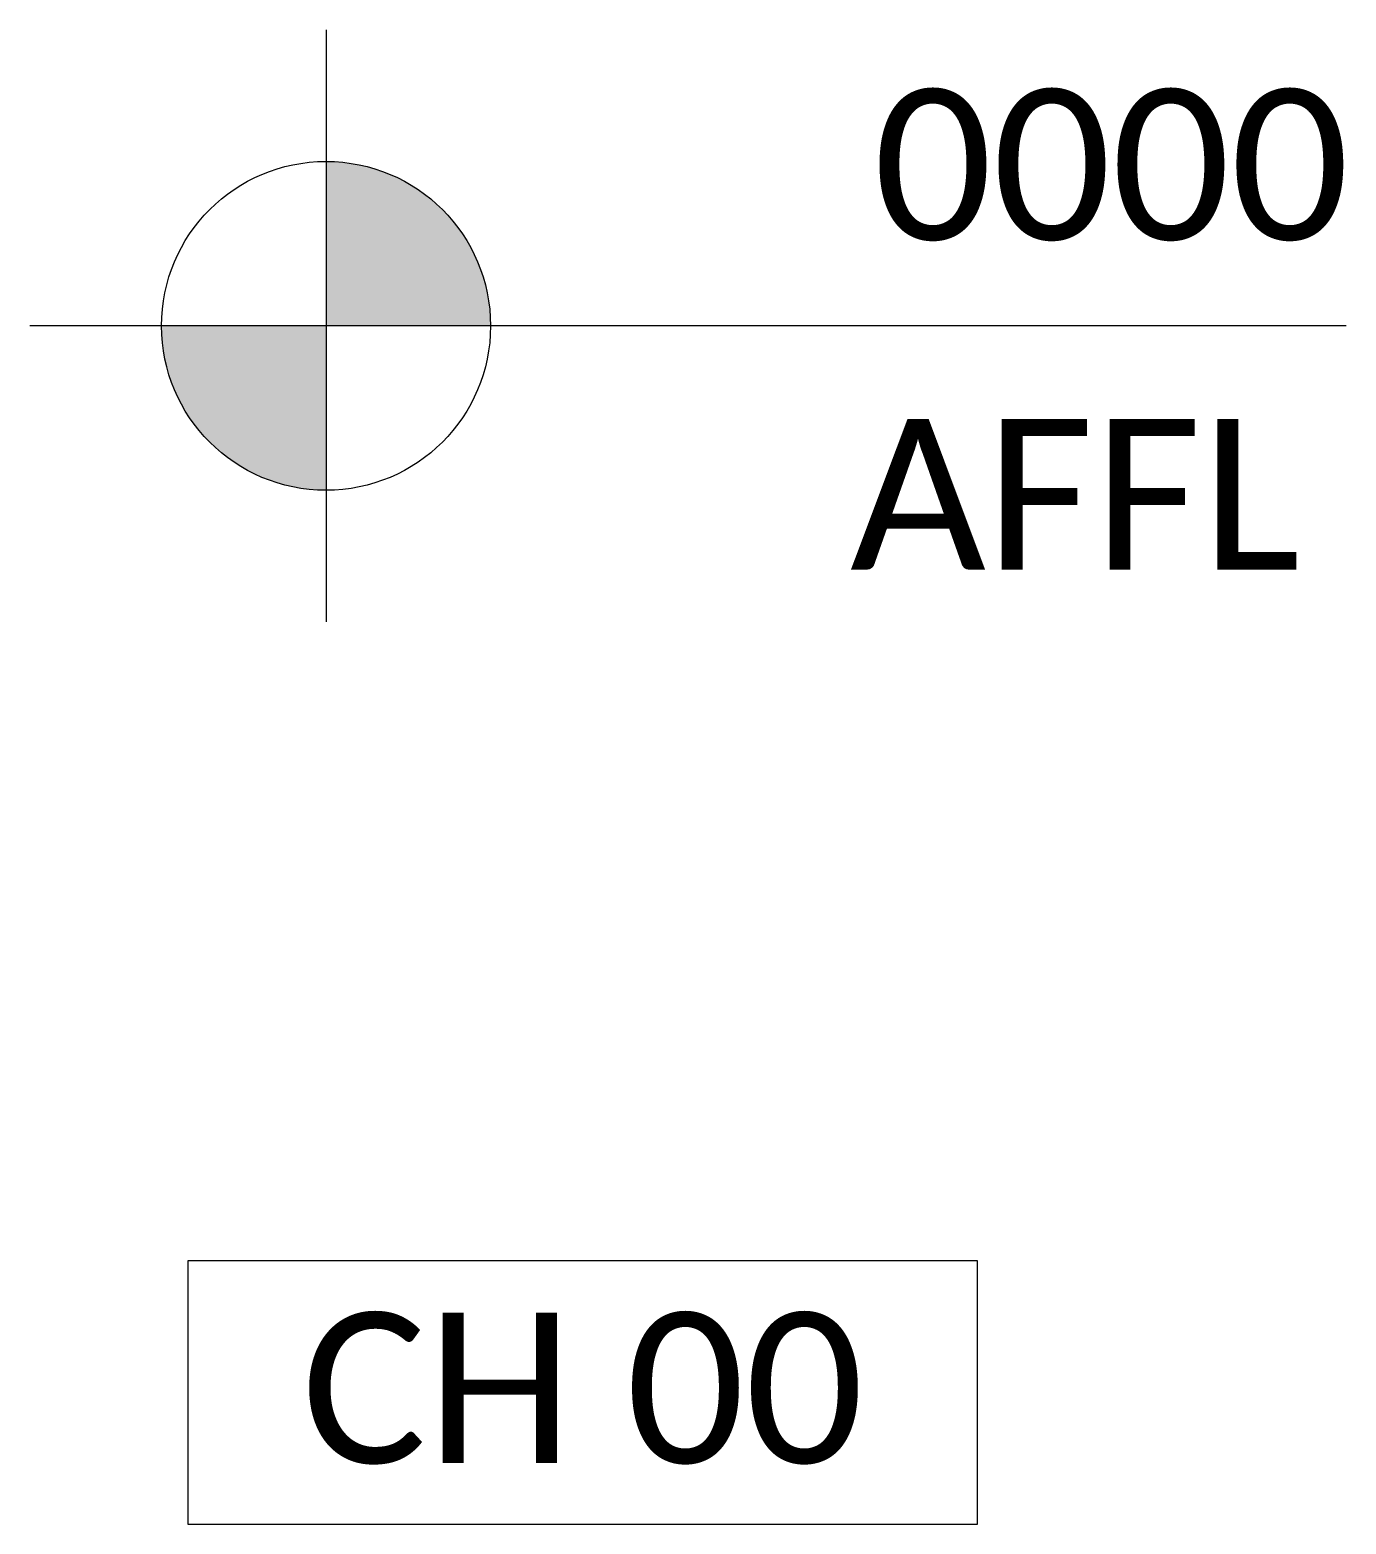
# Model space of a CAD drawing. Header units: millimetres. Extents: x -18512 to 101824, y -95768 to 52898.
# Drawn here: x -16903.8 to -16729, y -2705.4 to -2506.8 of the extents above; entities that cross this region are included whole.
import ezdxf
from ezdxf.enums import TextEntityAlignment as Align

# ---------------------------------------------------------------- set-up
doc = ezdxf.new("R2010")
doc.units = ezdxf.units.MM
doc.header["$LTSCALE"] = 25
doc.layers.get('0').update_dxf_attribs({"color": 254, "lineweight": 0})
doc.layers.add('_FW_NOTES', color=252, linetype='Continuous', lineweight=0)
doc.styles.add('FW_Calibri', font='calibri.ttf')
doc.styles.get("Standard").update_dxf_attribs({"font": 'arial.ttf'})

# ---------------------------------------------------------------- blocks, each defined once
blk = doc.blocks.new('FFE ref 1')
at = {"layer": '_FW_NOTES'}
blk.add_lwpolyline([(-5.243, 0), (5.243, 0), (5.243, 3.496), (-5.243, 3.496)], close=True, dxfattribs=at)
blk.add_attdef('FFE', text='', height=2).set_placement((0, 0.811), align=Align.CENTER)
blk = doc.blocks.new('level 2')
at = {"layer": '_FW_NOTES'}
h = blk.add_hatch(color=256, dxfattribs=at)
h.dxf.hatch_style = 1
h.paths.add_polyline_path([(2.185, 0, 0.414214), (0, 2.185), (0, 0)])
h.paths.add_polyline_path([(0, 0), (-2.185, 0, 0.414214), (0, -2.185)])
for p, q in [((0, 3.933), (0, -3.933)), ((13.548, 0), (-3.933, 0))]:
    blk.add_line(p, q, dxfattribs=at)
blk.add_circle((0, 0), 2.185, dxfattribs=at)
at = {"style": 'FW_Calibri'}
blk.add_attdef('LEVEL', text='', height=2, dxfattribs=at).set_placement((10.431, 2.145), align=Align.MIDDLE_CENTER)
at = {"layer": '_FW_NOTES', "linetype": 'Continuous', "lineweight": 0, "style": 'FW_Calibri'}
blk.add_text('AFFL', height=2, dxfattribs=at).set_placement((6.96, -3.838), align=Align.BOTTOM_LEFT)

msp = doc.modelspace()

# ---------------------------------------------------------------- block references
at = {"lineweight": 0}
ref = msp.add_blockref('level 2', (-16864.48, -2546.13), dxfattribs=dict(at, xscale=10, yscale=10, zscale=10))
ref.add_attrib('LEVEL', '0000', dxfattribs={"height": 20, "style": 'FW_Calibri'}).set_placement((-16760.17, -2524.68), align=Align.MIDDLE_CENTER)
ref.add_attrib('LEVEL', '0000', dxfattribs={"height": 20, "style": 'FW_Calibri'}).set_placement((-16760.17, -2524.68), align=Align.MIDDLE_CENTER)
ref.add_attrib('LEVEL', '0000', dxfattribs={"height": 20, "style": 'FW_Calibri'}).set_placement((-16760.17, -2524.68), align=Align.MIDDLE_CENTER)
ref.add_attrib('LEVEL', '0000', dxfattribs={"height": 20, "style": 'FW_Calibri'}).set_placement((-16760.17, -2524.68), align=Align.MIDDLE_CENTER)
ref.add_attrib('LEVEL', '0000', dxfattribs={"height": 20, "style": 'FW_Calibri'}).set_placement((-16760.17, -2524.68), align=Align.MIDDLE_CENTER)
ref.add_attrib('LEVEL', '0000', dxfattribs={"height": 20, "style": 'FW_Calibri'}).set_placement((-16760.17, -2524.68), align=Align.MIDDLE_CENTER)
ref.add_attrib('LEVEL', '0000', dxfattribs={"height": 20, "style": 'FW_Calibri'}).set_placement((-16760.17, -2524.68), align=Align.MIDDLE_CENTER)
ref.add_attrib('LEVEL', '0000', dxfattribs={"height": 20, "style": 'FW_Calibri'}).set_placement((-16760.17, -2524.68), align=Align.MIDDLE_CENTER)
ref.add_attrib('LEVEL', '0000', dxfattribs={"height": 20, "style": 'FW_Calibri'}).set_placement((-16760.17, -2524.68), align=Align.MIDDLE_CENTER)
ref.add_attrib('LEVEL', '0000', dxfattribs={"height": 20, "style": 'FW_Calibri'}).set_placement((-16760.17, -2524.68), align=Align.MIDDLE_CENTER)
ref.add_attrib('LEVEL', '0000', dxfattribs={"height": 20, "style": 'FW_Calibri'}).set_placement((-16760.17, -2524.68), align=Align.MIDDLE_CENTER)
ref.add_attrib('LEVEL', '0000', dxfattribs={"height": 20, "style": 'FW_Calibri'}).set_placement((-16760.17, -2524.68), align=Align.MIDDLE_CENTER)
ref.add_attrib('LEVEL', '0000', dxfattribs={"height": 20, "style": 'FW_Calibri'}).set_placement((-16760.17, -2524.68), align=Align.MIDDLE_CENTER)
ref.add_attrib('LEVEL', '0000', dxfattribs={"height": 20, "style": 'FW_Calibri'}).set_placement((-16760.17, -2524.68), align=Align.MIDDLE_CENTER)
ref.add_attrib('LEVEL', '0000', dxfattribs={"height": 20, "style": 'FW_Calibri'}).set_placement((-16760.17, -2524.68), align=Align.MIDDLE_CENTER)
ref.add_attrib('LEVEL', '0000', dxfattribs={"height": 20, "style": 'FW_Calibri'}).set_placement((-16760.17, -2524.68), align=Align.MIDDLE_CENTER)
ref.add_attrib('LEVEL', '0000', dxfattribs={"height": 20, "style": 'FW_Calibri'}).set_placement((-16760.17, -2524.68), align=Align.MIDDLE_CENTER)
ref.add_attrib('LEVEL', '0000', dxfattribs={"height": 20, "style": 'FW_Calibri'}).set_placement((-16760.17, -2524.68), align=Align.MIDDLE_CENTER)
ref.add_attrib('LEVEL', '0000', dxfattribs={"height": 20, "style": 'FW_Calibri'}).set_placement((-16760.17, -2524.68), align=Align.MIDDLE_CENTER)
ref.add_attrib('LEVEL', '0000', dxfattribs={"height": 20, "style": 'FW_Calibri'}).set_placement((-16760.17, -2524.68), align=Align.MIDDLE_CENTER)
ref.add_attrib('LEVEL', '0000', dxfattribs={"height": 20, "style": 'FW_Calibri'}).set_placement((-16760.17, -2524.68), align=Align.MIDDLE_CENTER)
ref.add_attrib('LEVEL', '0000', dxfattribs={"height": 20, "style": 'FW_Calibri'}).set_placement((-16760.17, -2524.68), align=Align.MIDDLE_CENTER)
ref.add_attrib('LEVEL', '0000', dxfattribs={"height": 20, "style": 'FW_Calibri'}).set_placement((-16760.17, -2524.68), align=Align.MIDDLE_CENTER)
ref.add_attrib('LEVEL', '0000', dxfattribs={"height": 20, "style": 'FW_Calibri'}).set_placement((-16760.17, -2524.68), align=Align.MIDDLE_CENTER)
ref.add_attrib('LEVEL', '0000', dxfattribs={"height": 20, "style": 'FW_Calibri'}).set_placement((-16760.17, -2524.68), align=Align.MIDDLE_CENTER)
ref.add_attrib('LEVEL', '0000', dxfattribs={"height": 20, "style": 'FW_Calibri'}).set_placement((-16760.17, -2524.68), align=Align.MIDDLE_CENTER)
ref.add_attrib('LEVEL', '0000', dxfattribs={"height": 20, "style": 'FW_Calibri'}).set_placement((-16760.17, -2524.68), align=Align.MIDDLE_CENTER)
ref.add_attrib('LEVEL', '0000', dxfattribs={"height": 20, "style": 'FW_Calibri'}).set_placement((-16760.17, -2524.68), align=Align.MIDDLE_CENTER)
ref.add_attrib('LEVEL', '0000', dxfattribs={"height": 20, "style": 'FW_Calibri'}).set_placement((-16760.17, -2524.68), align=Align.MIDDLE_CENTER)
ref.add_attrib('LEVEL', '0000', dxfattribs={"height": 20, "style": 'FW_Calibri'}).set_placement((-16760.17, -2524.68), align=Align.MIDDLE_CENTER)
ref.add_attrib('LEVEL', '0000', dxfattribs={"height": 20, "style": 'FW_Calibri'}).set_placement((-16760.17, -2524.68), align=Align.MIDDLE_CENTER)
ref.add_attrib('LEVEL', '0000', dxfattribs={"height": 20, "style": 'FW_Calibri'}).set_placement((-16760.17, -2524.68), align=Align.MIDDLE_CENTER)
ref.add_attrib('LEVEL', '0000', dxfattribs={"height": 20, "style": 'FW_Calibri'}).set_placement((-16760.17, -2524.68), align=Align.MIDDLE_CENTER)
ref.add_attrib('LEVEL', '0000', dxfattribs={"height": 20, "style": 'FW_Calibri'}).set_placement((-16760.17, -2524.68), align=Align.MIDDLE_CENTER)
ref.add_attrib('LEVEL', '0000', dxfattribs={"height": 20, "style": 'FW_Calibri'}).set_placement((-16760.17, -2524.68), align=Align.MIDDLE_CENTER)
ref.add_attrib('LEVEL', '0000', dxfattribs={"height": 20, "style": 'FW_Calibri'}).set_placement((-16760.17, -2524.68), align=Align.MIDDLE_CENTER)
ref.add_attrib('LEVEL', '0000', dxfattribs={"height": 20, "style": 'FW_Calibri'}).set_placement((-16760.17, -2524.68), align=Align.MIDDLE_CENTER)
ref.add_attrib('LEVEL', '0000', dxfattribs={"height": 20, "style": 'FW_Calibri'}).set_placement((-16760.17, -2524.68), align=Align.MIDDLE_CENTER)
ref.add_attrib('LEVEL', '0000', dxfattribs={"height": 20, "style": 'FW_Calibri'}).set_placement((-16760.17, -2524.68), align=Align.MIDDLE_CENTER)
ref.add_attrib('LEVEL', '0000', dxfattribs={"height": 20, "style": 'FW_Calibri'}).set_placement((-16760.17, -2524.68), align=Align.MIDDLE_CENTER)
ref.add_attrib('LEVEL', '0000', dxfattribs={"height": 20, "style": 'FW_Calibri'}).set_placement((-16760.17, -2524.68), align=Align.MIDDLE_CENTER)
ref.add_attrib('LEVEL', '0000', dxfattribs={"height": 20, "style": 'FW_Calibri'}).set_placement((-16760.17, -2524.68), align=Align.MIDDLE_CENTER)
ref.add_attrib('LEVEL', '0000', dxfattribs={"height": 20, "style": 'FW_Calibri'}).set_placement((-16760.17, -2524.68), align=Align.MIDDLE_CENTER)
ref.add_attrib('LEVEL', '0000', dxfattribs={"height": 20, "style": 'FW_Calibri'}).set_placement((-16760.17, -2524.68), align=Align.MIDDLE_CENTER)
ref.add_attrib('LEVEL', '0000', dxfattribs={"height": 20, "style": 'FW_Calibri'}).set_placement((-16760.17, -2524.68), align=Align.MIDDLE_CENTER)
ref.add_attrib('LEVEL', '0000', dxfattribs={"height": 20, "style": 'FW_Calibri'}).set_placement((-16760.17, -2524.68), align=Align.MIDDLE_CENTER)
ref.add_attrib('LEVEL', '0000', dxfattribs={"height": 20, "style": 'FW_Calibri'}).set_placement((-16760.17, -2524.68), align=Align.MIDDLE_CENTER)
ref.add_attrib('LEVEL', '0000', dxfattribs={"height": 20, "style": 'FW_Calibri'}).set_placement((-16760.17, -2524.68), align=Align.MIDDLE_CENTER)
ref.add_attrib('LEVEL', '0000', dxfattribs={"height": 20, "style": 'FW_Calibri'}).set_placement((-16760.17, -2524.68), align=Align.MIDDLE_CENTER)
ref.add_attrib('LEVEL', '0000', dxfattribs={"height": 20, "style": 'FW_Calibri'}).set_placement((-16760.17, -2524.68), align=Align.MIDDLE_CENTER)
ref.add_attrib('LEVEL', '0000', dxfattribs={"height": 20, "style": 'FW_Calibri'}).set_placement((-16760.17, -2524.68), align=Align.MIDDLE_CENTER)
ref.add_attrib('LEVEL', '0000', dxfattribs={"height": 20, "style": 'FW_Calibri'}).set_placement((-16760.17, -2524.68), align=Align.MIDDLE_CENTER)
ref.add_attrib('LEVEL', '0000', dxfattribs={"height": 20, "style": 'FW_Calibri'}).set_placement((-16760.17, -2524.68), align=Align.MIDDLE_CENTER)
ref.add_attrib('LEVEL', '0000', dxfattribs={"height": 20, "style": 'FW_Calibri'}).set_placement((-16760.17, -2524.68), align=Align.MIDDLE_CENTER)
ref.add_attrib('LEVEL', '0000', dxfattribs={"height": 20, "style": 'FW_Calibri'}).set_placement((-16760.17, -2524.68), align=Align.MIDDLE_CENTER)
ref.add_attrib('LEVEL', '0000', dxfattribs={"height": 20, "style": 'FW_Calibri'}).set_placement((-16760.17, -2524.68), align=Align.MIDDLE_CENTER)
ref.add_attrib('LEVEL', '0000', dxfattribs={"height": 20, "style": 'FW_Calibri'}).set_placement((-16760.17, -2524.68), align=Align.MIDDLE_CENTER)
ref.add_attrib('LEVEL', '0000', dxfattribs={"height": 20, "style": 'FW_Calibri'}).set_placement((-16760.17, -2524.68), align=Align.MIDDLE_CENTER)
ref.add_attrib('LEVEL', '0000', dxfattribs={"height": 20, "style": 'FW_Calibri'}).set_placement((-16760.17, -2524.68), align=Align.MIDDLE_CENTER)
ref.add_attrib('LEVEL', '0000', dxfattribs={"height": 20, "style": 'FW_Calibri'}).set_placement((-16760.17, -2524.68), align=Align.MIDDLE_CENTER)
ref.add_attrib('LEVEL', '0000', dxfattribs={"height": 20, "style": 'FW_Calibri'}).set_placement((-16760.17, -2524.68), align=Align.MIDDLE_CENTER)
ref.add_attrib('LEVEL', '0000', dxfattribs={"height": 20, "style": 'FW_Calibri'}).set_placement((-16760.17, -2524.68), align=Align.MIDDLE_CENTER)
ref.add_attrib('LEVEL', '0000', dxfattribs={"height": 20, "style": 'FW_Calibri'}).set_placement((-16760.17, -2524.68), align=Align.MIDDLE_CENTER)
ref.add_attrib('LEVEL', '0000', dxfattribs={"height": 20, "style": 'FW_Calibri'}).set_placement((-16760.17, -2524.68), align=Align.MIDDLE_CENTER)
ref.add_attrib('LEVEL', '0000', dxfattribs={"height": 20, "style": 'FW_Calibri'}).set_placement((-16760.17, -2524.68), align=Align.MIDDLE_CENTER)
ref.add_attrib('LEVEL', '0000', dxfattribs={"height": 20, "style": 'FW_Calibri'}).set_placement((-16760.17, -2524.68), align=Align.MIDDLE_CENTER)
ref.add_attrib('LEVEL', '0000', dxfattribs={"height": 20, "style": 'FW_Calibri'}).set_placement((-16760.17, -2524.68), align=Align.MIDDLE_CENTER)
ref.add_attrib('LEVEL', '0000', dxfattribs={"height": 20, "style": 'FW_Calibri'}).set_placement((-16760.17, -2524.68), align=Align.MIDDLE_CENTER)
ref.add_attrib('LEVEL', '0000', dxfattribs={"height": 20, "style": 'FW_Calibri'}).set_placement((-16760.17, -2524.68), align=Align.MIDDLE_CENTER)
ref.add_attrib('LEVEL', '0000', dxfattribs={"height": 20, "style": 'FW_Calibri'}).set_placement((-16760.17, -2524.68), align=Align.MIDDLE_CENTER)
ref.add_attrib('LEVEL', '0000', dxfattribs={"height": 20, "style": 'FW_Calibri'}).set_placement((-16760.17, -2524.68), align=Align.MIDDLE_CENTER)
ref.add_attrib('LEVEL', '0000', dxfattribs={"height": 20, "style": 'FW_Calibri'}).set_placement((-16760.17, -2524.68), align=Align.MIDDLE_CENTER)
ref.add_attrib('LEVEL', '0000', dxfattribs={"height": 20, "style": 'FW_Calibri'}).set_placement((-16760.17, -2524.68), align=Align.MIDDLE_CENTER)
ref.add_attrib('LEVEL', '0000', dxfattribs={"height": 20, "style": 'FW_Calibri'}).set_placement((-16760.17, -2524.68), align=Align.MIDDLE_CENTER)
ref.add_attrib('LEVEL', '0000', dxfattribs={"height": 20, "style": 'FW_Calibri'}).set_placement((-16760.17, -2524.68), align=Align.MIDDLE_CENTER)
ref.add_attrib('LEVEL', '0000', dxfattribs={"height": 20, "style": 'FW_Calibri'}).set_placement((-16760.17, -2524.68), align=Align.MIDDLE_CENTER)
ref.add_attrib('LEVEL', '0000', dxfattribs={"height": 20, "style": 'FW_Calibri'}).set_placement((-16760.17, -2524.68), align=Align.MIDDLE_CENTER)
ref.add_attrib('LEVEL', '0000', dxfattribs={"height": 20, "style": 'FW_Calibri'}).set_placement((-16760.17, -2524.68), align=Align.MIDDLE_CENTER)
ref.add_attrib('LEVEL', '0000', dxfattribs={"height": 20, "style": 'FW_Calibri'}).set_placement((-16760.17, -2524.68), align=Align.MIDDLE_CENTER)
ref.add_attrib('LEVEL', '0000', dxfattribs={"height": 20, "style": 'FW_Calibri'}).set_placement((-16760.17, -2524.68), align=Align.MIDDLE_CENTER)
ref.add_attrib('LEVEL', '0000', dxfattribs={"height": 20, "style": 'FW_Calibri'}).set_placement((-16760.17, -2524.68), align=Align.MIDDLE_CENTER)
ref.add_attrib('LEVEL', '0000', dxfattribs={"height": 20, "style": 'FW_Calibri'}).set_placement((-16760.17, -2524.68), align=Align.MIDDLE_CENTER)
ref.add_attrib('LEVEL', '0000', dxfattribs={"height": 20, "style": 'FW_Calibri'}).set_placement((-16760.17, -2524.68), align=Align.MIDDLE_CENTER)
ref.add_attrib('LEVEL', '0000', dxfattribs={"height": 20, "style": 'FW_Calibri'}).set_placement((-16760.17, -2524.68), align=Align.MIDDLE_CENTER)
ref.add_attrib('LEVEL', '0000', dxfattribs={"height": 20, "style": 'FW_Calibri'}).set_placement((-16760.17, -2524.68), align=Align.MIDDLE_CENTER)
ref.add_attrib('LEVEL', '0000', dxfattribs={"height": 20, "style": 'FW_Calibri'}).set_placement((-16760.17, -2524.68), align=Align.MIDDLE_CENTER)
ref.add_attrib('LEVEL', '0000', dxfattribs={"height": 20, "style": 'FW_Calibri'}).set_placement((-16760.17, -2524.68), align=Align.MIDDLE_CENTER)
ref.add_attrib('LEVEL', '0000', dxfattribs={"height": 20, "style": 'FW_Calibri'}).set_placement((-16760.17, -2524.68), align=Align.MIDDLE_CENTER)
ref.add_attrib('LEVEL', '0000', dxfattribs={"height": 20, "style": 'FW_Calibri'}).set_placement((-16760.17, -2524.68), align=Align.MIDDLE_CENTER)
ref.add_attrib('LEVEL', '0000', dxfattribs={"height": 20, "style": 'FW_Calibri'}).set_placement((-16760.17, -2524.68), align=Align.MIDDLE_CENTER)
ref.add_attrib('LEVEL', '0000', dxfattribs={"height": 20, "style": 'FW_Calibri'}).set_placement((-16760.17, -2524.68), align=Align.MIDDLE_CENTER)
ref.add_attrib('LEVEL', '0000', dxfattribs={"height": 20, "style": 'FW_Calibri'}).set_placement((-16760.17, -2524.68), align=Align.MIDDLE_CENTER)
ref.add_attrib('LEVEL', '0000', dxfattribs={"height": 20, "style": 'FW_Calibri'}).set_placement((-16760.17, -2524.68), align=Align.MIDDLE_CENTER)
ref.add_attrib('LEVEL', '0000', dxfattribs={"height": 20, "style": 'FW_Calibri'}).set_placement((-16760.17, -2524.68), align=Align.MIDDLE_CENTER)
ref.add_attrib('LEVEL', '0000', dxfattribs={"height": 20, "style": 'FW_Calibri'}).set_placement((-16760.17, -2524.68), align=Align.MIDDLE_CENTER)
ref.add_attrib('LEVEL', '0000', dxfattribs={"height": 20, "style": 'FW_Calibri'}).set_placement((-16760.17, -2524.68), align=Align.MIDDLE_CENTER)
ref.add_attrib('LEVEL', '0000', dxfattribs={"height": 20, "style": 'FW_Calibri'}).set_placement((-16760.17, -2524.68), align=Align.MIDDLE_CENTER)
ref.add_attrib('LEVEL', '0000', dxfattribs={"height": 20, "style": 'FW_Calibri'}).set_placement((-16760.17, -2524.68), align=Align.MIDDLE_CENTER)
ref.add_attrib('LEVEL', '0000', dxfattribs={"height": 20, "style": 'FW_Calibri'}).set_placement((-16760.17, -2524.68), align=Align.MIDDLE_CENTER)
ref.add_attrib('LEVEL', '0000', dxfattribs={"height": 20, "style": 'FW_Calibri'}).set_placement((-16760.17, -2524.68), align=Align.MIDDLE_CENTER)
ref.add_attrib('LEVEL', '0000', dxfattribs={"height": 20, "style": 'FW_Calibri'}).set_placement((-16760.17, -2524.68), align=Align.MIDDLE_CENTER)
ref.add_attrib('LEVEL', '0000', dxfattribs={"height": 20, "style": 'FW_Calibri'}).set_placement((-16760.17, -2524.68), align=Align.MIDDLE_CENTER)
ref.add_attrib('LEVEL', '0000', dxfattribs={"height": 20, "style": 'FW_Calibri'}).set_placement((-16760.17, -2524.68), align=Align.MIDDLE_CENTER)
ref.add_attrib('LEVEL', '0000', dxfattribs={"height": 20, "style": 'FW_Calibri'}).set_placement((-16760.17, -2524.68), align=Align.MIDDLE_CENTER)
ref.add_attrib('LEVEL', '0000', dxfattribs={"height": 20, "style": 'FW_Calibri'}).set_placement((-16760.17, -2524.68), align=Align.MIDDLE_CENTER)
ref.add_attrib('LEVEL', '0000', dxfattribs={"height": 20, "style": 'FW_Calibri'}).set_placement((-16760.17, -2524.68), align=Align.MIDDLE_CENTER)
ref.add_attrib('LEVEL', '0000', dxfattribs={"height": 20, "style": 'FW_Calibri'}).set_placement((-16760.17, -2524.68), align=Align.MIDDLE_CENTER)
ref.add_attrib('LEVEL', '0000', dxfattribs={"height": 20, "style": 'FW_Calibri'}).set_placement((-16760.17, -2524.68), align=Align.MIDDLE_CENTER)
ref.add_attrib('LEVEL', '0000', dxfattribs={"height": 20, "style": 'FW_Calibri'}).set_placement((-16760.17, -2524.68), align=Align.MIDDLE_CENTER)
ref.add_attrib('LEVEL', '0000', dxfattribs={"height": 20, "style": 'FW_Calibri'}).set_placement((-16760.17, -2524.68), align=Align.MIDDLE_CENTER)
ref.add_attrib('LEVEL', '0000', dxfattribs={"height": 20, "style": 'FW_Calibri'}).set_placement((-16760.17, -2524.68), align=Align.MIDDLE_CENTER)
ref.add_attrib('LEVEL', '0000', dxfattribs={"height": 20, "style": 'FW_Calibri'}).set_placement((-16760.17, -2524.68), align=Align.MIDDLE_CENTER)
ref.add_attrib('LEVEL', '0000', dxfattribs={"height": 20, "style": 'FW_Calibri'}).set_placement((-16760.17, -2524.68), align=Align.MIDDLE_CENTER)
ref.add_attrib('LEVEL', '0000', dxfattribs={"height": 20, "style": 'FW_Calibri'}).set_placement((-16760.17, -2524.68), align=Align.MIDDLE_CENTER)
ref.add_attrib('LEVEL', '0000', dxfattribs={"height": 20, "style": 'FW_Calibri'}).set_placement((-16760.17, -2524.68), align=Align.MIDDLE_CENTER)
ref.add_attrib('LEVEL', '0000', dxfattribs={"height": 20, "style": 'FW_Calibri'}).set_placement((-16760.17, -2524.68), align=Align.MIDDLE_CENTER)
ref.add_attrib('LEVEL', '0000', dxfattribs={"height": 20, "style": 'FW_Calibri'}).set_placement((-16760.17, -2524.68), align=Align.MIDDLE_CENTER)
ref.add_attrib('LEVEL', '0000', dxfattribs={"height": 20, "style": 'FW_Calibri'}).set_placement((-16760.17, -2524.68), align=Align.MIDDLE_CENTER)
ref.add_attrib('LEVEL', '0000', dxfattribs={"height": 20, "style": 'FW_Calibri'}).set_placement((-16760.17, -2524.68), align=Align.MIDDLE_CENTER)
ref.add_attrib('LEVEL', '0000', dxfattribs={"height": 20, "style": 'FW_Calibri'}).set_placement((-16760.17, -2524.68), align=Align.MIDDLE_CENTER)
ref.add_attrib('LEVEL', '0000', dxfattribs={"height": 20, "style": 'FW_Calibri'}).set_placement((-16760.17, -2524.68), align=Align.MIDDLE_CENTER)
ref.add_attrib('LEVEL', '0000', dxfattribs={"height": 20, "style": 'FW_Calibri'}).set_placement((-16760.17, -2524.68), align=Align.MIDDLE_CENTER)
ref.add_attrib('LEVEL', '0000', dxfattribs={"height": 20, "style": 'FW_Calibri'}).set_placement((-16760.17, -2524.68), align=Align.MIDDLE_CENTER)
ref.add_attrib('LEVEL', '0000', dxfattribs={"height": 20, "style": 'FW_Calibri'}).set_placement((-16760.17, -2524.68), align=Align.MIDDLE_CENTER)
ref.add_attrib('LEVEL', '0000', dxfattribs={"height": 20, "style": 'FW_Calibri'}).set_placement((-16760.17, -2524.68), align=Align.MIDDLE_CENTER)
ref = msp.add_blockref('FFE ref 1', (-16830.39, -2705.35), dxfattribs=dict(at, xscale=10, yscale=10, zscale=10))
ref.add_attrib('FFE', 'CH 00', dxfattribs={"height": 20, "style": 'FW_Calibri'}).set_placement((-16830.39, -2697.24), align=Align.CENTER)
ref.add_attrib('FFE', 'CH 00', dxfattribs={"height": 20, "style": 'FW_Calibri'}).set_placement((-16830.39, -2697.24), align=Align.CENTER)
ref.add_attrib('FFE', 'CH 00', dxfattribs={"height": 20, "style": 'FW_Calibri'}).set_placement((-16830.39, -2697.24), align=Align.CENTER)
ref.add_attrib('FFE', 'CH 00', dxfattribs={"height": 20, "style": 'FW_Calibri'}).set_placement((-16830.39, -2697.24), align=Align.CENTER)
ref.add_attrib('FFE', 'CH 00', dxfattribs={"height": 20, "style": 'FW_Calibri'}).set_placement((-16830.39, -2697.24), align=Align.CENTER)
ref.add_attrib('FFE', 'CH 00', dxfattribs={"height": 20, "style": 'FW_Calibri'}).set_placement((-16830.39, -2697.24), align=Align.CENTER)
ref.add_attrib('FFE', 'CH 00', dxfattribs={"height": 20, "style": 'FW_Calibri'}).set_placement((-16830.39, -2697.24), align=Align.CENTER)
ref.add_attrib('FFE', 'CH 00', dxfattribs={"height": 20, "style": 'FW_Calibri'}).set_placement((-16830.39, -2697.24), align=Align.CENTER)
ref.add_attrib('FFE', 'CH 00', dxfattribs={"height": 20, "style": 'FW_Calibri'}).set_placement((-16830.39, -2697.24), align=Align.CENTER)
ref.add_attrib('FFE', 'CH 00', dxfattribs={"height": 20, "style": 'FW_Calibri'}).set_placement((-16830.39, -2697.24), align=Align.CENTER)
ref.add_attrib('FFE', 'CH 00', dxfattribs={"height": 20, "style": 'FW_Calibri'}).set_placement((-16830.39, -2697.24), align=Align.CENTER)
ref.add_attrib('FFE', 'CH 00', dxfattribs={"height": 20, "style": 'FW_Calibri'}).set_placement((-16830.39, -2697.24), align=Align.CENTER)
ref.add_attrib('FFE', 'CH 00', dxfattribs={"height": 20, "style": 'FW_Calibri'}).set_placement((-16830.39, -2697.24), align=Align.CENTER)
ref.add_attrib('FFE', 'CH 00', dxfattribs={"height": 20, "style": 'FW_Calibri'}).set_placement((-16830.39, -2697.24), align=Align.CENTER)
ref.add_attrib('FFE', 'CH 00', dxfattribs={"height": 20, "style": 'FW_Calibri'}).set_placement((-16830.39, -2697.24), align=Align.CENTER)
ref.add_attrib('FFE', 'CH 00', dxfattribs={"height": 20, "style": 'FW_Calibri'}).set_placement((-16830.39, -2697.24), align=Align.CENTER)
ref.add_attrib('FFE', 'CH 00', dxfattribs={"height": 20, "style": 'FW_Calibri'}).set_placement((-16830.39, -2697.24), align=Align.CENTER)
ref.add_attrib('FFE', 'CH 00', dxfattribs={"height": 20, "style": 'FW_Calibri'}).set_placement((-16830.39, -2697.24), align=Align.CENTER)
ref.add_attrib('FFE', 'CH 00', dxfattribs={"height": 20, "style": 'FW_Calibri'}).set_placement((-16830.39, -2697.24), align=Align.CENTER)
ref.add_attrib('FFE', 'CH 00', dxfattribs={"height": 20, "style": 'FW_Calibri'}).set_placement((-16830.39, -2697.24), align=Align.CENTER)
ref.add_attrib('FFE', 'CH 00', dxfattribs={"height": 20, "style": 'FW_Calibri'}).set_placement((-16830.39, -2697.24), align=Align.CENTER)
ref.add_attrib('FFE', 'CH 00', dxfattribs={"height": 20, "style": 'FW_Calibri'}).set_placement((-16830.39, -2697.24), align=Align.CENTER)
ref.add_attrib('FFE', 'CH 00', dxfattribs={"height": 20, "style": 'FW_Calibri'}).set_placement((-16830.39, -2697.24), align=Align.CENTER)
ref.add_attrib('FFE', 'CH 00', dxfattribs={"height": 20, "style": 'FW_Calibri'}).set_placement((-16830.39, -2697.24), align=Align.CENTER)
ref.add_attrib('FFE', 'CH 00', dxfattribs={"height": 20, "style": 'FW_Calibri'}).set_placement((-16830.39, -2697.24), align=Align.CENTER)
ref.add_attrib('FFE', 'CH 00', dxfattribs={"height": 20, "style": 'FW_Calibri'}).set_placement((-16830.39, -2697.24), align=Align.CENTER)
ref.add_attrib('FFE', 'CH 00', dxfattribs={"height": 20, "style": 'FW_Calibri'}).set_placement((-16830.39, -2697.24), align=Align.CENTER)
ref.add_attrib('FFE', 'CH 00', dxfattribs={"height": 20, "style": 'FW_Calibri'}).set_placement((-16830.39, -2697.24), align=Align.CENTER)
ref.add_attrib('FFE', 'CH 00', dxfattribs={"height": 20, "style": 'FW_Calibri'}).set_placement((-16830.39, -2697.24), align=Align.CENTER)
ref.add_attrib('FFE', 'CH 00', dxfattribs={"height": 20, "style": 'FW_Calibri'}).set_placement((-16830.39, -2697.24), align=Align.CENTER)
ref.add_attrib('FFE', 'CH 00', dxfattribs={"height": 20, "style": 'FW_Calibri'}).set_placement((-16830.39, -2697.24), align=Align.CENTER)
ref.add_attrib('FFE', 'CH 00', dxfattribs={"height": 20, "style": 'FW_Calibri'}).set_placement((-16830.39, -2697.24), align=Align.CENTER)
ref.add_attrib('FFE', 'CH 00', dxfattribs={"height": 20, "style": 'FW_Calibri'}).set_placement((-16830.39, -2697.24), align=Align.CENTER)
ref.add_attrib('FFE', 'CH 00', dxfattribs={"height": 20, "style": 'FW_Calibri'}).set_placement((-16830.39, -2697.24), align=Align.CENTER)
ref.add_attrib('FFE', 'CH 00', dxfattribs={"height": 20, "style": 'FW_Calibri'}).set_placement((-16830.39, -2697.24), align=Align.CENTER)
ref.add_attrib('FFE', 'CH 00', dxfattribs={"height": 20, "style": 'FW_Calibri'}).set_placement((-16830.39, -2697.24), align=Align.CENTER)
ref.add_attrib('FFE', 'CH 00', dxfattribs={"height": 20, "style": 'FW_Calibri'}).set_placement((-16830.39, -2697.24), align=Align.CENTER)
ref.add_attrib('FFE', 'CH 00', dxfattribs={"height": 20, "style": 'FW_Calibri'}).set_placement((-16830.39, -2697.24), align=Align.CENTER)
ref.add_attrib('FFE', 'CH 00', dxfattribs={"height": 20, "style": 'FW_Calibri'}).set_placement((-16830.39, -2697.24), align=Align.CENTER)
ref.add_attrib('FFE', 'CH 00', dxfattribs={"height": 20, "style": 'FW_Calibri'}).set_placement((-16830.39, -2697.24), align=Align.CENTER)
ref.add_attrib('FFE', 'CH 00', dxfattribs={"height": 20, "style": 'FW_Calibri'}).set_placement((-16830.39, -2697.24), align=Align.CENTER)
ref.add_attrib('FFE', 'CH 00', dxfattribs={"height": 20, "style": 'FW_Calibri'}).set_placement((-16830.39, -2697.24), align=Align.CENTER)
ref.add_attrib('FFE', 'CH 00', dxfattribs={"height": 20, "style": 'FW_Calibri'}).set_placement((-16830.39, -2697.24), align=Align.CENTER)
ref.add_attrib('FFE', 'CH 00', dxfattribs={"height": 20, "style": 'FW_Calibri'}).set_placement((-16830.39, -2697.24), align=Align.CENTER)
ref.add_attrib('FFE', 'CH 00', dxfattribs={"height": 20, "style": 'FW_Calibri'}).set_placement((-16830.39, -2697.24), align=Align.CENTER)
ref.add_attrib('FFE', 'CH 00', dxfattribs={"height": 20, "style": 'FW_Calibri'}).set_placement((-16830.39, -2697.24), align=Align.CENTER)
ref.add_attrib('FFE', 'CH 00', dxfattribs={"height": 20, "style": 'FW_Calibri'}).set_placement((-16830.39, -2697.24), align=Align.CENTER)
ref.add_attrib('FFE', 'CH 00', dxfattribs={"height": 20, "style": 'FW_Calibri'}).set_placement((-16830.39, -2697.24), align=Align.CENTER)
ref.add_attrib('FFE', 'CH 00', dxfattribs={"height": 20, "style": 'FW_Calibri'}).set_placement((-16830.39, -2697.24), align=Align.CENTER)
ref.add_attrib('FFE', 'CH 00', dxfattribs={"height": 20, "style": 'FW_Calibri'}).set_placement((-16830.39, -2697.24), align=Align.CENTER)
ref.add_attrib('FFE', 'CH 00', dxfattribs={"height": 20, "style": 'FW_Calibri'}).set_placement((-16830.39, -2697.24), align=Align.CENTER)
ref.add_attrib('FFE', 'CH 00', dxfattribs={"height": 20, "style": 'FW_Calibri'}).set_placement((-16830.39, -2697.24), align=Align.CENTER)
ref.add_attrib('FFE', 'CH 00', dxfattribs={"height": 20, "style": 'FW_Calibri'}).set_placement((-16830.39, -2697.24), align=Align.CENTER)
ref.add_attrib('FFE', 'CH 00', dxfattribs={"height": 20, "style": 'FW_Calibri'}).set_placement((-16830.39, -2697.24), align=Align.CENTER)
ref.add_attrib('FFE', 'CH 00', dxfattribs={"height": 20, "style": 'FW_Calibri'}).set_placement((-16830.39, -2697.24), align=Align.CENTER)
ref.add_attrib('FFE', 'CH 00', dxfattribs={"height": 20, "style": 'FW_Calibri'}).set_placement((-16830.39, -2697.24), align=Align.CENTER)
ref.add_attrib('FFE', 'CH 00', dxfattribs={"height": 20, "style": 'FW_Calibri'}).set_placement((-16830.39, -2697.24), align=Align.CENTER)
ref.add_attrib('FFE', 'CH 00', dxfattribs={"height": 20, "style": 'FW_Calibri'}).set_placement((-16830.39, -2697.24), align=Align.CENTER)
ref.add_attrib('FFE', 'CH 00', dxfattribs={"height": 20, "style": 'FW_Calibri'}).set_placement((-16830.39, -2697.24), align=Align.CENTER)
ref.add_attrib('FFE', 'CH 00', dxfattribs={"height": 20, "style": 'FW_Calibri'}).set_placement((-16830.39, -2697.24), align=Align.CENTER)
ref.add_attrib('FFE', 'CH 00', dxfattribs={"height": 20, "style": 'FW_Calibri'}).set_placement((-16830.39, -2697.24), align=Align.CENTER)
ref.add_attrib('FFE', 'CH 00', dxfattribs={"height": 20, "style": 'FW_Calibri'}).set_placement((-16830.39, -2697.24), align=Align.CENTER)
ref.add_attrib('FFE', 'CH 00', dxfattribs={"height": 20, "style": 'FW_Calibri'}).set_placement((-16830.39, -2697.24), align=Align.CENTER)
ref.add_attrib('FFE', 'CH 00', dxfattribs={"height": 20, "style": 'FW_Calibri'}).set_placement((-16830.39, -2697.24), align=Align.CENTER)
ref.add_attrib('FFE', 'CH 00', dxfattribs={"height": 20, "style": 'FW_Calibri'}).set_placement((-16830.39, -2697.24), align=Align.CENTER)
ref.add_attrib('FFE', 'CH 00', dxfattribs={"height": 20, "style": 'FW_Calibri'}).set_placement((-16830.39, -2697.24), align=Align.CENTER)
ref.add_attrib('FFE', 'CH 00', dxfattribs={"height": 20, "style": 'FW_Calibri'}).set_placement((-16830.39, -2697.24), align=Align.CENTER)
ref.add_attrib('FFE', 'CH 00', dxfattribs={"height": 20, "style": 'FW_Calibri'}).set_placement((-16830.39, -2697.24), align=Align.CENTER)
ref.add_attrib('FFE', 'CH 00', dxfattribs={"height": 20, "style": 'FW_Calibri'}).set_placement((-16830.39, -2697.24), align=Align.CENTER)
ref.add_attrib('FFE', 'CH 00', dxfattribs={"height": 20, "style": 'FW_Calibri'}).set_placement((-16830.39, -2697.24), align=Align.CENTER)
ref.add_attrib('FFE', 'CH 00', dxfattribs={"height": 20, "style": 'FW_Calibri'}).set_placement((-16830.39, -2697.24), align=Align.CENTER)
ref.add_attrib('FFE', 'CH 00', dxfattribs={"height": 20, "style": 'FW_Calibri'}).set_placement((-16830.39, -2697.24), align=Align.CENTER)
ref.add_attrib('FFE', 'CH 00', dxfattribs={"height": 20, "style": 'FW_Calibri'}).set_placement((-16830.39, -2697.24), align=Align.CENTER)
ref.add_attrib('FFE', 'CH 00', dxfattribs={"height": 20, "style": 'FW_Calibri'}).set_placement((-16830.39, -2697.24), align=Align.CENTER)
ref.add_attrib('FFE', 'CH 00', dxfattribs={"height": 20, "style": 'FW_Calibri'}).set_placement((-16830.39, -2697.24), align=Align.CENTER)
ref.add_attrib('FFE', 'CH 00', dxfattribs={"height": 20, "style": 'FW_Calibri'}).set_placement((-16830.39, -2697.24), align=Align.CENTER)
ref.add_attrib('FFE', 'CH 00', dxfattribs={"height": 20, "style": 'FW_Calibri'}).set_placement((-16830.39, -2697.24), align=Align.CENTER)
ref.add_attrib('FFE', 'CH 00', dxfattribs={"height": 20, "style": 'FW_Calibri'}).set_placement((-16830.39, -2697.24), align=Align.CENTER)
ref.add_attrib('FFE', 'CH 00', dxfattribs={"height": 20, "style": 'FW_Calibri'}).set_placement((-16830.39, -2697.24), align=Align.CENTER)
ref.add_attrib('FFE', 'CH 00', dxfattribs={"height": 20, "style": 'FW_Calibri'}).set_placement((-16830.39, -2697.24), align=Align.CENTER)
ref.add_attrib('FFE', 'CH 00', dxfattribs={"height": 20, "style": 'FW_Calibri'}).set_placement((-16830.39, -2697.24), align=Align.CENTER)
ref.add_attrib('FFE', 'CH 00', dxfattribs={"height": 20, "style": 'FW_Calibri'}).set_placement((-16830.39, -2697.24), align=Align.CENTER)
ref.add_attrib('FFE', 'CH 00', dxfattribs={"height": 20, "style": 'FW_Calibri'}).set_placement((-16830.39, -2697.24), align=Align.CENTER)
ref.add_attrib('FFE', 'CH 00', dxfattribs={"height": 20, "style": 'FW_Calibri'}).set_placement((-16830.39, -2697.24), align=Align.CENTER)
ref.add_attrib('FFE', 'CH 00', dxfattribs={"height": 20, "style": 'FW_Calibri'}).set_placement((-16830.39, -2697.24), align=Align.CENTER)
ref.add_attrib('FFE', 'CH 00', dxfattribs={"height": 20, "style": 'FW_Calibri'}).set_placement((-16830.39, -2697.24), align=Align.CENTER)
ref.add_attrib('FFE', 'CH 00', dxfattribs={"height": 20, "style": 'FW_Calibri'}).set_placement((-16830.39, -2697.24), align=Align.CENTER)
ref.add_attrib('FFE', 'CH 00', dxfattribs={"height": 20, "style": 'FW_Calibri'}).set_placement((-16830.39, -2697.24), align=Align.CENTER)
ref.add_attrib('FFE', 'CH 00', dxfattribs={"height": 20, "style": 'FW_Calibri'}).set_placement((-16830.39, -2697.24), align=Align.CENTER)
ref.add_attrib('FFE', 'CH 00', dxfattribs={"height": 20, "style": 'FW_Calibri'}).set_placement((-16830.39, -2697.24), align=Align.CENTER)
ref.add_attrib('FFE', 'CH 00', dxfattribs={"height": 20, "style": 'FW_Calibri'}).set_placement((-16830.39, -2697.24), align=Align.CENTER)
ref.add_attrib('FFE', 'CH 00', dxfattribs={"height": 20, "style": 'FW_Calibri'}).set_placement((-16830.39, -2697.24), align=Align.CENTER)
ref.add_attrib('FFE', 'CH 00', dxfattribs={"height": 20, "style": 'FW_Calibri'}).set_placement((-16830.39, -2697.24), align=Align.CENTER)
ref.add_attrib('FFE', 'CH 00', dxfattribs={"height": 20, "style": 'FW_Calibri'}).set_placement((-16830.39, -2697.24), align=Align.CENTER)
ref.add_attrib('FFE', 'CH 00', dxfattribs={"height": 20, "style": 'FW_Calibri'}).set_placement((-16830.39, -2697.24), align=Align.CENTER)
ref.add_attrib('FFE', 'CH 00', dxfattribs={"height": 20, "style": 'FW_Calibri'}).set_placement((-16830.39, -2697.24), align=Align.CENTER)
ref.add_attrib('FFE', 'CH 00', dxfattribs={"height": 20, "style": 'FW_Calibri'}).set_placement((-16830.39, -2697.24), align=Align.CENTER)
ref.add_attrib('FFE', 'CH 00', dxfattribs={"height": 20, "style": 'FW_Calibri'}).set_placement((-16830.39, -2697.24), align=Align.CENTER)
ref.add_attrib('FFE', 'CH 00', dxfattribs={"height": 20, "style": 'FW_Calibri'}).set_placement((-16830.39, -2697.24), align=Align.CENTER)
ref.add_attrib('FFE', 'CH 00', dxfattribs={"height": 20, "style": 'FW_Calibri'}).set_placement((-16830.39, -2697.24), align=Align.CENTER)
ref.add_attrib('FFE', 'CH 00', dxfattribs={"height": 20, "style": 'FW_Calibri'}).set_placement((-16830.39, -2697.24), align=Align.CENTER)
ref.add_attrib('FFE', 'CH 00', dxfattribs={"height": 20, "style": 'FW_Calibri'}).set_placement((-16830.39, -2697.24), align=Align.CENTER)
ref.add_attrib('FFE', 'CH 00', dxfattribs={"height": 20, "style": 'FW_Calibri'}).set_placement((-16830.39, -2697.24), align=Align.CENTER)
ref.add_attrib('FFE', 'CH 00', dxfattribs={"height": 20, "style": 'FW_Calibri'}).set_placement((-16830.39, -2697.24), align=Align.CENTER)
ref.add_attrib('FFE', 'CH 00', dxfattribs={"height": 20, "style": 'FW_Calibri'}).set_placement((-16830.39, -2697.24), align=Align.CENTER)
ref.add_attrib('FFE', 'CH 00', dxfattribs={"height": 20, "style": 'FW_Calibri'}).set_placement((-16830.39, -2697.24), align=Align.CENTER)
ref.add_attrib('FFE', 'CH 00', dxfattribs={"height": 20, "style": 'FW_Calibri'}).set_placement((-16830.39, -2697.24), align=Align.CENTER)
ref.add_attrib('FFE', 'CH 00', dxfattribs={"height": 20, "style": 'FW_Calibri'}).set_placement((-16830.39, -2697.24), align=Align.CENTER)
ref.add_attrib('FFE', 'CH 00', dxfattribs={"height": 20, "style": 'FW_Calibri'}).set_placement((-16830.39, -2697.24), align=Align.CENTER)
ref.add_attrib('FFE', 'CH 00', dxfattribs={"height": 20, "style": 'FW_Calibri'}).set_placement((-16830.39, -2697.24), align=Align.CENTER)
ref.add_attrib('FFE', 'CH 00', dxfattribs={"height": 20, "style": 'FW_Calibri'}).set_placement((-16830.39, -2697.24), align=Align.CENTER)
ref.add_attrib('FFE', 'CH 00', dxfattribs={"height": 20, "style": 'FW_Calibri'}).set_placement((-16830.39, -2697.24), align=Align.CENTER)
ref.add_attrib('FFE', 'CH 00', dxfattribs={"height": 20, "style": 'FW_Calibri'}).set_placement((-16830.39, -2697.24), align=Align.CENTER)
ref.add_attrib('FFE', 'CH 00', dxfattribs={"height": 20, "style": 'FW_Calibri'}).set_placement((-16830.39, -2697.24), align=Align.CENTER)
ref.add_attrib('FFE', 'CH 00', dxfattribs={"height": 20, "style": 'FW_Calibri'}).set_placement((-16830.39, -2697.24), align=Align.CENTER)
ref.add_attrib('FFE', 'CH 00', dxfattribs={"height": 20, "style": 'FW_Calibri'}).set_placement((-16830.39, -2697.24), align=Align.CENTER)
ref.add_attrib('FFE', 'CH 00', dxfattribs={"height": 20, "style": 'FW_Calibri'}).set_placement((-16830.39, -2697.24), align=Align.CENTER)
ref.add_attrib('FFE', 'CH 00', dxfattribs={"height": 20, "style": 'FW_Calibri'}).set_placement((-16830.39, -2697.24), align=Align.CENTER)
ref.add_attrib('FFE', 'CH 00', dxfattribs={"height": 20, "style": 'FW_Calibri'}).set_placement((-16830.39, -2697.24), align=Align.CENTER)
ref.add_attrib('FFE', 'CH 00', dxfattribs={"height": 20, "style": 'FW_Calibri'}).set_placement((-16830.39, -2697.24), align=Align.CENTER)
ref.add_attrib('FFE', 'CH 00', dxfattribs={"height": 20, "style": 'FW_Calibri'}).set_placement((-16830.39, -2697.24), align=Align.CENTER)
ref.add_attrib('FFE', 'CH 00', dxfattribs={"height": 20, "style": 'FW_Calibri'}).set_placement((-16830.39, -2697.24), align=Align.CENTER)
ref.add_attrib('FFE', 'CH 00', dxfattribs={"height": 20, "style": 'FW_Calibri'}).set_placement((-16830.39, -2697.24), align=Align.CENTER)
ref.add_attrib('FFE', 'CH 00', dxfattribs={"height": 20, "style": 'FW_Calibri'}).set_placement((-16830.39, -2697.24), align=Align.CENTER)
ref.add_attrib('FFE', 'CH 00', dxfattribs={"height": 20, "style": 'FW_Calibri'}).set_placement((-16830.39, -2697.24), align=Align.CENTER)

doc.saveas('drawing.dxf')
